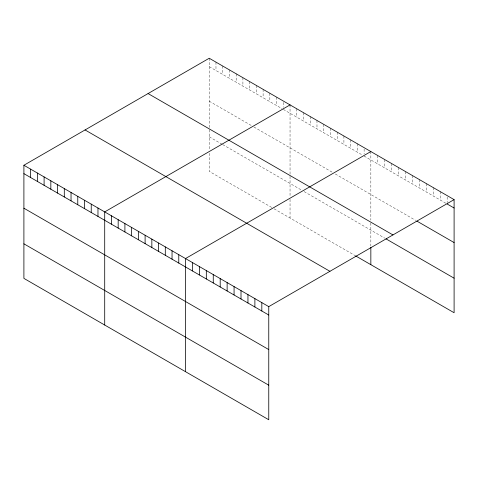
<?xml version="1.0" encoding="UTF-8"?>
<svg xmlns="http://www.w3.org/2000/svg" width="478" height="478" viewBox="0 0 478 478"><rect width="100%" height="100%" fill="white"/><g stroke="black" fill="none" stroke-linecap="round" stroke-linejoin="round"><path stroke-width="0.36" stroke-dasharray="2.39 1.79" d="M209.239 66.645L282.086 108.703M283.311 109.408L362.892 155.35M364.117 156.061L445.902 203.281M209.239 101.205L251.476 125.594M253.926 127.005L332.891 172.6M335.341 174.01L415.627 220.364M209.239 136.816L222.097 144.237M222.706 144.589L301.672 190.184M304.122 191.594L384.724 238.128M271.677 207.428L209.239 171.375L209.239 152.715M274.127 208.838L354.933 255.491M447.163 197.014L447.163 202.606M440.226 191.606L440.226 200.001M433.289 187.603L433.289 195.998M426.346 183.6L426.346 191.989M419.409 179.591L419.409 187.985M412.472 175.587L412.472 183.982M405.535 171.578L405.535 179.973M398.598 167.575L398.598 175.97M391.661 163.572L391.661 171.966M384.724 159.562L384.724 167.957M377.787 155.559L377.787 163.954M370.844 151.556L370.844 220.149M370.844 222.999L370.844 246.015M364.117 149.064L364.117 153.964M357.383 143.776L357.383 152.171M350.649 139.893L350.649 148.282M343.915 136.003L343.915 144.398M337.181 132.113L337.181 140.508M330.447 128.229L330.447 136.624M323.714 124.34L323.714 132.735M316.98 120.45L316.98 128.845M310.246 116.566L310.246 124.961M303.512 112.677L303.512 121.071M296.778 108.787L296.778 117.182M290.044 104.903L290.044 174.207M290.044 176.346L290.044 196.601M290.044 199.368L290.044 218.028M283.311 102.412L283.311 107.311M276.577 97.124L276.577 105.519M269.843 93.24L269.843 101.635M263.109 89.35L263.109 97.745M256.375 85.46L256.375 93.855M249.641 81.577L249.641 89.972M242.908 77.687L242.908 86.082M236.174 73.803L236.174 82.192M229.44 69.913L229.44 78.308M222.706 66.024L222.706 74.419M215.972 62.14L215.972 70.529M209.239 58.25L209.239 127.554M209.239 129.693L209.239 149.949"/><path stroke-width="0.72" d="M23.9 165.257L268.761 306.625L268.761 419.75L23.9 278.381L23.9 165.257L209.239 58.25L454.1 199.619L454.1 312.743L355.542 255.844M290.044 104.903L104.706 211.903L104.706 325.034M370.844 151.556L185.506 258.556L185.506 371.687M268.761 306.625L454.1 199.619M447.163 204.01L454.1 208.014M416.888 221.093L454.1 242.573M148.078 93.563L392.94 234.931M385.985 238.857L454.1 278.184M85.06 129.944L329.922 271.313M23.9 173.645L268.761 315.02M23.9 208.211L268.761 349.579M23.9 243.822L268.761 385.19M370.844 247.401L370.844 264.681M261.825 302.616L261.825 311.011M254.888 298.613L254.888 307.007M247.951 294.609L247.951 302.998M241.008 290.6L241.008 298.995M234.071 286.597L234.071 294.992M227.134 282.594L227.134 290.983M220.197 278.584L220.197 286.979M213.26 274.581L213.26 282.976M206.323 270.572L206.323 278.967M199.386 266.569L199.386 274.964M192.449 262.565L192.449 270.954M178.772 254.672L178.772 263.061M172.038 250.783L172.038 259.178M165.304 246.893L165.304 255.288M158.576 243.009L158.576 251.404M151.843 239.12L151.843 247.514M145.109 235.23L145.109 243.625M138.375 231.346L138.375 239.741M131.641 227.456L131.641 235.851M124.907 223.567L124.907 231.961M118.174 219.683L118.174 228.078M111.44 215.793L111.44 224.188M97.972 208.02L97.972 216.415M91.238 204.13L91.238 212.525M84.504 200.24L84.504 208.635M77.771 196.356L77.771 204.751M71.037 192.467L71.037 200.862M64.303 188.583L64.303 196.972M57.569 184.693L57.569 193.088M50.835 180.804L50.835 189.198M44.101 176.92L44.101 185.309M37.368 173.03L37.368 181.425M30.634 169.14L30.634 177.535"/></g></svg>
